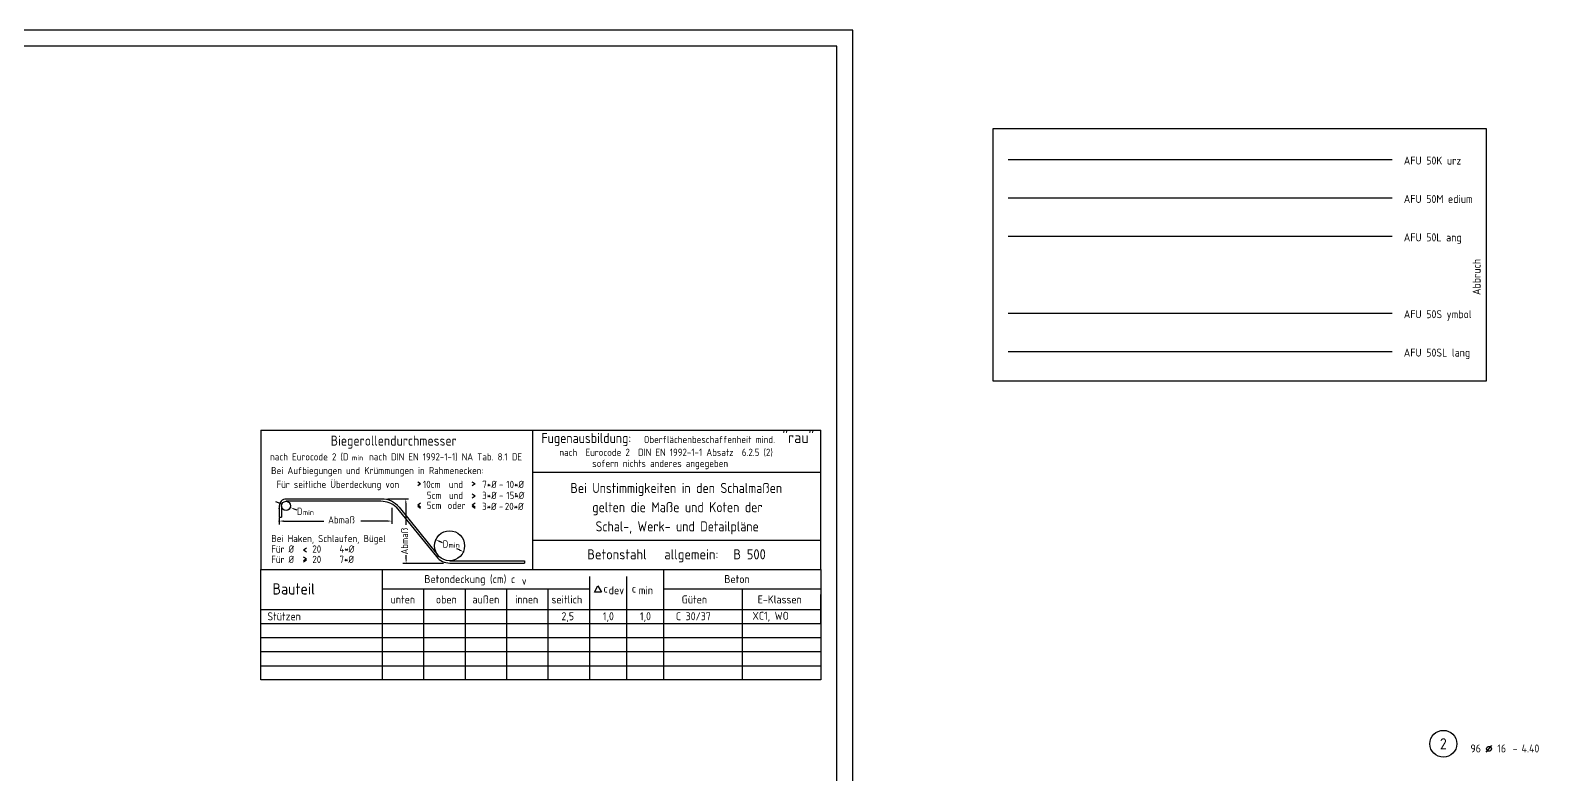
# Model space of a CAD drawing. Extents: x 0 to 26.4, y -21.5 to -6.6.
# Drawn here: x 14.6 to 26.38, y -12.43 to -6.61 of the extents above; entities that cross this region are included whole.
import ezdxf
from ezdxf.enums import TextEntityAlignment as Align

# ---------------------------------------------------------------- set-up
doc = ezdxf.new("R2010")
doc.units = 0
doc.header["$LTSCALE"] = 0.25
doc.linetypes.add('AUSGEZOGEN', pattern=[1000.01, 1000, 0.01])
for name, color, linetype in [('AFU', 7, 'Continuous'), ('RAHMEN', 7, 'Continuous'), ('RND', 7, 'Continuous'), ('TEXT', 7, 'Continuous')]:
    doc.layers.add(name, color=color, linetype=linetype)
doc.styles.add('txt', font='isocp.shx')
doc.linetypes.add('ABBRUCH', pattern='A,0.15,-0.15,["x",Standard,S=0.07,R=0,X=-0.1,Y=-0.0238],-0.005', length=0.305)
doc.linetypes.add('AFU_50K', pattern='A,0.15,["/",Standard,S=0.2,R=0,X=-0.01,Y=-0.1],0.07,["/",Standard,S=0.2,R=0,X=-0.01,Y=-0.1],0.15', length=0.37)
doc.linetypes.add('AFU_50L', pattern='A,0.75,["/",Standard,S=0.2,R=0,X=-0.01,Y=-0.1],0.07,["/",Standard,S=0.2,R=0,X=-0.01,Y=-0.1],0.75', length=1.57)
doc.linetypes.add('AFU_50M', pattern='A,0.45,["/",Standard,S=0.2,R=0,X=-0.01,Y=-0.1],0.07,["/",Standard,S=0.2,R=0,X=-0.01,Y=-0.1],0.45', length=0.97)
doc.linetypes.add('AFU_50S', pattern='A,0,-0.15,["/",Standard,S=0.2,R=0,X=-0.01,Y=-0.1],0,-0.07,["/",Standard,S=0.2,R=0,X=-0.01,Y=-0.1],-0.15', length=0.37)
doc.linetypes.add('AFU_50SL', pattern='A,0,-0.75,["/",Standard,S=0.2,R=0,X=-0.01,Y=-0.1],0,-0.07,["/",Standard,S=0.2,R=0,X=-0.01,Y=-0.1],-0.75', length=1.57)

# ---------------------------------------------------------------- blocks, each defined once
blk = doc.blocks.new('DINA1')
at = {"layer": 'RAHMEN'}
for p, q in [((84.1, 59.4), (0, 59.4)), ((84.1, 0), (84.1, 59.4))]:
    blk.add_line(p, q, dxfattribs=at)
at = {"layer": 'RAHMEN', "color": 5}
for p, q in [((83.6, 58.9), (2, 58.9)), ((83.6, 0.5), (83.6, 58.9))]:
    blk.add_line(p, q, dxfattribs=at)
blk = doc.blocks.new('RND_AUSZ')
at = {"layer": 'RND', "color": 7, "linetype": 'Continuous'}
blk.add_line((1.341, 0.262), (1.509, 0.466), dxfattribs=at)
at = {"layer": 'RND', "color": 1, "linetype": 'Continuous'}
blk.add_circle((0, 0.52), 0.42, dxfattribs=at)
at = {"layer": 'RND', "color": 7, "linetype": 'Continuous'}
blk.add_circle((1.425, 0.364), 0.075, dxfattribs=at)
at = {"layer": 'RND', "color": 7, "linetype": 'Continuous', "style": 'txt'}
blk.add_text('-', height=0.25, dxfattribs=at).set_placement((2.163, 0.25))
for tag, p in [('WIEOFT', (-0.536, 0.25)), ('STK', (1.174, 0.25))]:
    blk.add_attdef(tag, text='', height=0.25, dxfattribs=at).set_placement(p, align=Align.RIGHT)
at = {"layer": 'RND', "color": 1, "linetype": 'Continuous', "style": 'txt'}
blk.add_attdef('POS', text='', height=0.35, dxfattribs=at).set_placement((0, 0.52), align=Align.MIDDLE)
at = {"layer": 'RND', "color": 7, "linetype": 'Continuous', "style": 'txt'}
for tag, p in [('DS', (1.683, 0.25)), ('LANG', (2.441, 0.25)), ('TEXT', (3.669, 0.25))]:
    blk.add_attdef(tag, p, '', height=0.25, dxfattribs=at)

msp = doc.modelspace()

# ---------------------------------------------------------------- linework, layer by layer
at = {"layer": 'AFU', "color": 8, "linetype": 'AFU_50K'}
msp.add_line((25.2378, -7.6227), (22.2378, -7.6227), dxfattribs=at)
at = {"layer": 'AFU', "color": 8, "linetype": 'AFU_50M'}
msp.add_line((25.2378, -7.9227), (22.2378, -7.9227), dxfattribs=at)
at = {"layer": 'AFU', "color": 8, "linetype": 'AFU_50L'}
msp.add_line((25.2378, -8.2227), (22.2378, -8.2227), dxfattribs=at)
at = {"layer": 'AFU', "color": 8, "linetype": 'AFU_50S'}
msp.add_line((25.2378, -8.8227), (22.2378, -8.8227), dxfattribs=at)
at = {"layer": 'AFU', "color": 8, "linetype": 'AFU_50SL'}
msp.add_line((25.2378, -9.1227), (22.2378, -9.1227), dxfattribs=at)
at = {"layer": 'AFU', "color": 8, "linetype": 'ABBRUCH'}
msp.add_lwpolyline([(22.1192, -9.3489), (25.9738, -9.3489), (25.9738, -7.3821), (22.1192, -7.3821)], close=True, dxfattribs=at)
at = {"layer": 'RAHMEN', "color": 5, "linetype": 'Continuous'}
for p, q in [((16.4, -9.7336), (20.775, -9.7336)), ((16.4, -9.7336), (16.4, -10.8232)), ((18.5246, -10.8232), (18.5246, -9.7336)), ((20.775, -10.8232), (20.775, -9.7336)), ((20.775, -11.2499), (20.775, -11.0188))]:
    msp.add_line(p, q, dxfattribs=at)
at = {"layer": 'RAHMEN', "color": 7, "linetype": 'AUSGEZOGEN'}
for p, q in [((18.5246, -10.0624), (20.775, -10.0624)), ((17.649, -10.155), (17.6272, -10.1397)), ((17.649, -10.155), (17.6272, -10.1703)), ((18.074, -10.155), (18.0522, -10.1397)), ((18.074, -10.155), (18.0522, -10.1703)), ((18.0742, -10.2499), (18.0524, -10.2346)), ((18.0742, -10.2499), (18.0524, -10.2652)), ((17.6272, -10.3189), (17.649, -10.3036)), ((17.6272, -10.3189), (17.649, -10.3342)), ((17.6272, -10.3286), (17.649, -10.3439)), ((18.0522, -10.3189), (18.074, -10.3036)), ((18.0522, -10.3189), (18.074, -10.3342)), ((18.0522, -10.3286), (18.074, -10.3439)), ((18.5246, -10.5943), (20.775, -10.5943)), ((16.7347, -10.6703), (16.7565, -10.655)), ((16.7347, -10.6703), (16.7565, -10.6856)), ((16.7565, -10.7407), (16.7347, -10.7255)), ((16.7565, -10.7407), (16.7347, -10.756)), ((16.7565, -10.7504), (16.7347, -10.7657)), ((16.4, -11.1344), (20.775, -11.1344)), ((16.4, -11.2444), (20.775, -11.2444)), ((16.4, -11.3544), (20.775, -11.3544)), ((16.4, -11.4644), (20.775, -11.4644)), ((16.4, -11.5744), (20.775, -11.5744))]:
    msp.add_line(p, q, dxfattribs=at)
at = {"layer": 'RAHMEN', "color": 7, "linetype": 'Continuous'}
for p, q in [((16.5648, -10.313), (16.5182, -10.295)), ((16.5447, -10.3259), (16.5447, -10.4145)), ((16.5624, -10.3259), (16.5624, -10.4145)), ((17.3456, -10.2727), (16.5978, -10.2727)), ((17.3393, -10.2904), (16.5978, -10.2904)), ((16.6577, -10.3487), (16.6812, -10.3578)), ((17.3913, -10.271), (17.5544, -10.271)), ((17.4246, -10.3407), (17.4246, -10.4674)), ((17.4569, -10.3351), (17.7718, -10.7227)), ((17.4811, -10.3372), (17.7842, -10.7102)), ((17.5332, -10.3047), (17.5332, -10.4752)), ((16.5447, -10.4145), (16.5624, -10.4145)), ((16.5447, -10.4201), (16.5447, -10.4703)), ((16.5784, -10.4449), (16.8926, -10.4449)), ((17.3909, -10.4449), (17.1817, -10.4449)), ((17.8206, -10.6141), (17.7986, -10.6046)), ((17.5355, -10.7399), (17.5355, -10.7104)), ((17.9516, -10.6706), (17.9312, -10.6618)), ((17.3504, -11.6715), (17.3504, -10.8232)), ((17.5099, -10.7737), (17.8266, -10.7737)), ((17.8766, -10.7546), (18.4612, -10.7549)), ((17.8766, -10.7726), (18.4612, -10.7726)), ((18.4612, -10.7549), (18.4612, -10.7726)), ((19.5492, -11.6844), (19.5492, -10.8232)), ((18.9699, -11.6844), (18.9699, -10.878)), ((19.2595, -11.6844), (19.2595, -10.878)), ((17.6743, -11.6844), (17.6743, -10.9741)), ((17.9982, -11.6844), (17.9982, -10.9741)), ((18.3221, -11.6844), (18.3221, -10.9741)), ((18.646, -11.6844), (18.646, -10.9741)), ((20.1621, -11.6844), (20.1621, -10.9741)), ((17.3504, -11.6844), (17.3504, -11.1344)), ((18.9699, -11.6844), (18.9699, -11.1344))]:
    msp.add_line(p, q, dxfattribs=at)
at = {"layer": 'RAHMEN', "color": 1, "linetype": 'Continuous'}
for p, q in [((17.3504, -10.9741), (18.9699, -10.9741)), ((19.5492, -10.9741), (20.775, -10.9741))]:
    msp.add_line(p, q, dxfattribs=at)
at = {"layer": 'RAHMEN', "color": 5, "linetype": 'AUSGEZOGEN'}
msp.add_lwpolyline([(16.4, -10.8232), (20.775, -10.8232), (20.775, -11.6844), (16.4, -11.6844)], close=True, dxfattribs=at)
at = {"layer": 'RAHMEN', "color": 1, "linetype": 'Continuous'}
msp.add_lwpolyline([(19.0343, -10.9518), (19.0616, -10.999), (19.007, -10.999)], close=True, dxfattribs=at)
at = {"layer": 'RAHMEN', "color": 7, "linetype": 'Continuous'}
for centre, radius in [((16.5978, -10.3259), 0.0354), ((17.8751, -10.6376), 0.117)]:
    msp.add_circle(centre, radius, dxfattribs=at)
for centre, radius, start, end in [((16.5978, -10.3259), 0.0531, 89.99998, 180), ((17.3393, -10.4676), 0.1772, 48.41068, 90), ((17.3456, -10.4473), 0.1746, 39.09564, 90), ((17.8766, -10.6376), 0.135, 219.09564, 270)]:
    msp.add_arc(centre, radius, start, end, dxfattribs=at)
for p in [(18.3937, -10.2323), (16.5447, -10.3464), (16.5447, -10.4449), (17.7676, -10.5913), (17.9826, -10.6839)]:
    msp.add_point(p, dxfattribs=at)
for points in [[(16.5388, -10.3076), (16.542, -10.2995), (16.5648, -10.313)], [(16.6562, -10.3528), (16.6593, -10.3446), (16.6333, -10.3393)], [(17.5389, -10.3047), (17.5276, -10.3047), (17.5332, -10.271)], [(16.5784, -10.4506), (16.5784, -10.4393), (16.5447, -10.4449)], [(17.3909, -10.4506), (17.3909, -10.4393), (17.4246, -10.4449)], [(17.7964, -10.6098), (17.8009, -10.5995), (17.7676, -10.5913)], [(17.9494, -10.6757), (17.9538, -10.6654), (17.9826, -10.6839)], [(17.5411, -10.7399), (17.5299, -10.7399), (17.5355, -10.7737)]]:
    msp.add_solid(points, dxfattribs=at)

# ---------------------------------------------------------------- block references
at = {"layer": 'RAHMEN', "color": 7, "linetype": 'AUSGEZOGEN', "xscale": 0.25, "yscale": 0.25, "zscale": 0.25}
msp.add_blockref('DINA1', (0, -21.461), dxfattribs=at)
at = {"layer": 'RND', "color": 1, "linetype": 'AUSGEZOGEN', "xscale": 0.25, "yscale": 0.25, "zscale": 0.25}
msp.add_blockref('RND_AUSZ', (25.6379, -12.3144), dxfattribs=at).add_auto_attribs({'POS': '2', 'STK': '96', 'DS': '16', 'LANG': '4.40'})

# ---------------------------------------------------------------- texts
at = {"layer": 'AFU', "color": 8, "linetype": 'AFU_50K', "style": 'txt'}
msp.add_text('AFU 50K urz', height=0.0625, dxfattribs=at).set_placement((25.329, -7.6604))
at = {"layer": 'AFU', "color": 8, "linetype": 'AFU_50M', "style": 'txt'}
msp.add_text('AFU 50M edium', height=0.0625, dxfattribs=at).set_placement((25.329, -7.9604))
at = {"layer": 'AFU', "color": 8, "linetype": 'AFU_50L', "style": 'txt'}
msp.add_text('AFU 50L ang', height=0.0625, dxfattribs=at).set_placement((25.329, -8.2604))
at = {"layer": 'AFU', "color": 8, "linetype": 'ABBRUCH', "style": 'txt'}
msp.add_text('Abbruch', height=0.0625, rotation=90, dxfattribs=at).set_placement((25.9285, -8.6794))
at = {"layer": 'AFU', "color": 8, "linetype": 'AFU_50S', "style": 'txt'}
msp.add_text('AFU 50S ymbol', height=0.0625, dxfattribs=at).set_placement((25.329, -8.8604))
at = {"layer": 'AFU', "color": 8, "linetype": 'AFU_50SL', "style": 'txt'}
msp.add_text('AFU 50SL lang', height=0.0625, dxfattribs=at).set_placement((25.329, -9.1604))
at = {"layer": 'RAHMEN', "color": 1, "linetype": 'Continuous', "style": 'txt', "width": 0.95}
for s, p in [('Biegerollendurchmesser', (17.4389, -9.8558)), ('Fugenausbildung:', (18.943, -9.836)), ('Bei Unstimmigkeiten in den Schalmaßen', (19.6462, -10.2257)), ('gelten die Maße und Koten der', (19.6547, -10.3757)), ('Schal-, Werk- und Detailpläne', (19.653, -10.5257))]:
    msp.add_text(s, height=0.07875, dxfattribs=at).set_placement(p, align=Align.CENTER)
at = {"layer": 'RAHMEN', "color": 7, "linetype": 'Continuous', "style": 'txt'}
for s, height, p in [('Oberflächenbeschaffenheit mind.', 0.05625, (19.3922, -9.836)), ('nach  Eurocode 2  DIN EN 1992-1-1 Absatz  6.2.5 (2)', 0.05625, (18.7331, -9.936)), ('sofern nichts anderes angegeben', 0.05625, (18.9897, -10.0226)), ('Bei Aufbiegungen und Krümmungen in Rahmenecken:', 0.05625, (16.4809, -10.0784)), ('10cm', 0.05625, (17.6675, -10.1865)), ('und', 0.05625, (17.8697, -10.1865)), ('7*%%C', 0.05625, (18.1305, -10.1865)), ('10*%%C', 0.05625, (18.3187, -10.1865)), ('5cm', 0.05625, (17.6977, -10.2724)), ('und', 0.05625, (17.8699, -10.2724)), ('3*%%C', 0.05625, (18.1298, -10.2724)), ('-', 0.0563, (18.2605, -10.2724)), ('-', 0.0563, (18.2612, -10.1865)), ('15*%%C', 0.05625, (18.3187, -10.2724)), ('D', 0.0563, (16.6823, -10.3971)), ('5cm', 0.05625, (17.6972, -10.3504)), ('oder', 0.05625, (17.8595, -10.3504)), ('3*%%C', 0.05625, (18.129, -10.3584)), ('-', 0.0563, (18.2598, -10.3584)), ('20*%%C', 0.05625, (18.3065, -10.3584)), ('Abmaß', 0.05625, (16.9263, -10.4632)), ('Bei Haken, Schlaufen, Bügel', 0.05625, (16.482, -10.6093)), ('D', 0.0563, (17.8209, -10.6523)), ('Für %%C', 0.05625, (16.4819, -10.6912)), ('Für %%C', 0.05625, (16.482, -10.7722)), ('20', 0.05625, (16.8029, -10.6912)), ('20', 0.05625, (16.803, -10.7722)), ('4*%%C', 0.05625, (17.0148, -10.6912)), ('7*%%C', 0.05625, (17.0148, -10.7722))]:
    msp.add_text(s, height=height, dxfattribs=at).set_placement(p)
msp.add_text('nach Eurocode 2 (D     nach DIN EN 1992-1-1) NA Tab. 8.1 DE', height=0.05625, dxfattribs=at).set_placement((17.457, -9.9713), align=Align.CENTER)
msp.add_text('Für seitliche Überdeckung von', height=0.05625, dxfattribs=at).set_placement((17.4814, -10.1865), align=Align.RIGHT)
msp.add_text('Abmaß', height=0.05625, rotation=90, dxfattribs=at).set_placement((17.5515, -10.7061))
at = {"layer": 'RAHMEN', "color": 1, "linetype": 'Continuous', "style": 'txt'}
for s, height, p in [('Betonstahl', 0.07875, (18.9504, -10.7437)), ('allgemein:', 0.07875, (19.552, -10.7437)), ('B 500 ', 0.07875, (20.0914, -10.7437)), ('Bauteil', 0.0875, (16.4914, -11.0183)), ('Betondeckung (cm) c', 0.0625, (17.6782, -10.9291)), ('v', 0.0625, (18.439, -10.9423)), ('c', 0.0625, (19.0773, -11.0032)), ('dev', 0.0625, (19.1181, -11.0165)), ('c', 0.0625, (19.2985, -11.0032)), ('min', 0.0625, (19.3527, -11.0165)), ('Beton', 0.0625, (20.0213, -10.9291))]:
    msp.add_text(s, height=height, dxfattribs=at).set_placement(p)
at = {"layer": 'TEXT', "color": 1, "style": 'txt'}
msp.add_text('"rau"', height=0.0875, dxfattribs=at).set_placement((20.4747, -9.8362))
at = {"layer": 'TEXT', "color": 7, "linetype": 'AUSGEZOGEN', "style": 'txt'}
for s, height, p in [('min', 0.04008, (17.1119, -9.9701)), ('min', 0.04008, (16.7276, -10.3978)), ('min', 0.04008, (17.8662, -10.653)), ('unten', 0.0625, (17.4144, -11.0882)), ('oben', 0.0625, (17.7681, -11.0882)), ('außen', 0.0625, (18.0538, -11.0882)), ('innen', 0.0625, (18.3872, -11.0882)), ('seitlich', 0.0625, (18.671, -11.0882)), ('Güten', 0.0625, (19.6882, -11.0882)), ('E-Klassen', 0.0625, (20.282, -11.0882)), ('Stützen', 0.0625, (16.4522, -11.2202)), ('2,5', 0.0625, (18.7488, -11.2193)), ('1,0', 0.0625, (19.0727, -11.2193)), ('1,0', 0.0625, (19.3624, -11.2193)), ('C 30/37', 0.0625, (19.6427, -11.2193)), ('XC1, WO', 0.0625, (20.2404, -11.2159))]:
    msp.add_text(s, height=height, dxfattribs=at).set_placement(p)

doc.saveas('drawing.dxf')
